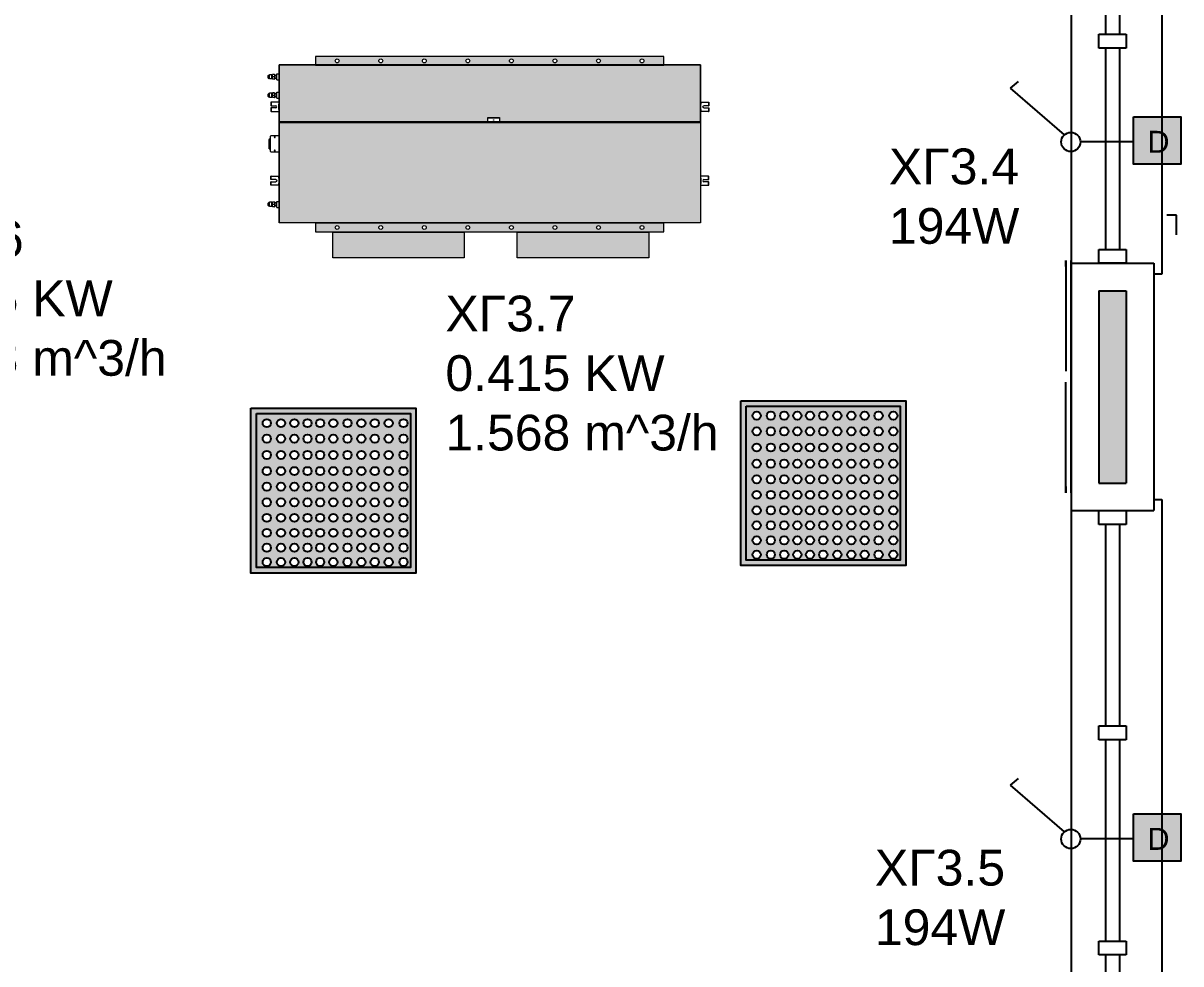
# Model space of a CAD drawing. Header units: metres. Extents: x -11 to 85, y -301 to 135.
# Drawn here: x 43.662 to 47.872, y 16.798 to 20.221 of the extents above; entities that cross this region are included whole.
import ezdxf

# ---------------------------------------------------------------- set-up
doc = ezdxf.new("R2010")
doc.units = ezdxf.units.M
doc.header["$LTSCALE"] = 0.036
for name, color, linetype in [('arxitek corofos', 252, 'Continuous'), ('HLEK_FL001_SYMBOLS', 230, 'Continuous'), ('Parathira', 252, 'Continuous')]:
    doc.layers.add(name, color=color, linetype=linetype)
doc.layers.add('axel', color=170, linetype='Continuous', lineweight=0)
doc.layers.add('fan klima vrv kanalati', color=170, linetype='Continuous', lineweight=0)
doc.styles.add('COMU-N', font='arial.ttf')
doc.styles.get("Standard").update_dxf_attribs({"font": 'arial.ttf'})

# ---------------------------------------------------------------- blocks, each defined once
blk = doc.blocks.new('A$C52D13D70')
at = {"layer": 'Parathira'}
for p, q in [((-0.33, 0.04), (-0.33, -2.44)), ((-0.3, 0.04), (-0.33, 0.04)), ((-0.1, 0), (-0.2, 0)), ((-0.2, 0), (-0.2, -0.05)), ((-0.1, -0.05), (-0.1, 0)), ((0, 0), (0, -2.4)), ((-0.2, -0.05), (-0.1, -0.05)), ((-0.175, -0.05), (-0.175, -0.7833)), ((-0.125, -0.05), (-0.125, -0.7833)), ((-0.1, -0.7833), (-0.2, -0.7833)), ((-0.2, -0.7833), (-0.2, -0.8333)), ((-0.1, -0.8333), (-0.1, -0.7833)), ((-0.2, -0.8333), (-0.1, -0.8333)), ((-0.175, -0.8333), (-0.175, -1.5667)), ((-0.125, -0.8333), (-0.125, -1.5667)), ((-0.1, -1.5667), (-0.2, -1.5667)), ((-0.2, -1.5667), (-0.2, -1.6167)), ((-0.1, -1.6167), (-0.1, -1.5667)), ((-0.2, -1.6167), (-0.1, -1.6167)), ((-0.175, -1.6167), (-0.175, -2.35)), ((-0.125, -1.6167), (-0.125, -2.35)), ((-0.1, -2.35), (-0.2, -2.35)), ((-0.2, -2.35), (-0.2, -2.4)), ((-0.1, -2.4), (-0.1, -2.35)), ((-0.2, -2.4), (-0.1, -2.4)), ((-0.33, -2.44), (-0.3, -2.44))]:
    blk.add_line(p, q, dxfattribs=at)
blk = doc.blocks.new('led 46W tetragono')
at = {"layer": 'HLEK_FL001_SYMBOLS'}
h = blk.add_hatch(color=256, dxfattribs=at)
h.dxf.hatch_style = 1
h.paths.add_polyline_path([(104.7283, -8.1225), (104.7283, -8.7225), (105.3283, -8.7225), (105.3283, -8.1225)])
h.paths.add_polyline_path([(105.3083, -8.1425), (105.3083, -8.7025), (104.7483, -8.7025), (104.7483, -8.1425)], flags=16)
h.paths.add_polyline_path([(104.9493, -8.1771, -1), (104.9193, -8.1771, -1)], flags=0)
h.paths.add_polyline_path([(104.9954, -8.1771, -1), (104.9654, -8.1771, -1)], flags=0)
h.paths.add_polyline_path([(104.9014, -8.1771, -1), (104.8714, -8.1771, -1)], flags=0)
h.paths.add_polyline_path([(105.0432, -8.1771, -1), (105.0133, -8.1771, -1)], flags=0)
h.paths.add_polyline_path([(104.9493, -8.2338, -1), (104.9193, -8.2338, -1)], flags=0)
h.paths.add_polyline_path([(104.9954, -8.2338, -1), (104.9654, -8.2338, -1)], flags=0)
h.paths.add_polyline_path([(104.9014, -8.2338, -1), (104.8714, -8.2338, -1)], flags=0)
h.paths.add_polyline_path([(104.8526, -8.1771, -1), (104.8227, -8.1771, -1)], flags=0)
h.paths.add_polyline_path([(105.0432, -8.2338, -1), (105.0133, -8.2338, -1)], flags=0)
h.paths.add_polyline_path([(105.0946, -8.1771, -1), (105.0647, -8.1771, -1)], flags=0)
h.paths.add_polyline_path([(104.8526, -8.2338, -1), (104.8227, -8.2338, -1)], flags=0)
h.paths.add_polyline_path([(105.0946, -8.2338, -1), (105.0647, -8.2338, -1)], flags=0)
h.paths.add_polyline_path([(104.9493, -8.2927, -1), (104.9193, -8.2927, -1)], flags=0)
h.paths.add_polyline_path([(104.9954, -8.2927, -1), (104.9654, -8.2927, -1)], flags=0)
h.paths.add_polyline_path([(104.8012, -8.1771, -1), (104.7713, -8.1771, -1)], flags=0)
h.paths.add_polyline_path([(104.9014, -8.2927, -1), (104.8714, -8.2927, -1)], flags=0)
h.paths.add_polyline_path([(105.0432, -8.2927, -1), (105.0133, -8.2927, -1)], flags=0)
h.paths.add_polyline_path([(105.1452, -8.1771, -1), (105.1152, -8.1771, -1)], flags=0)
h.paths.add_polyline_path([(104.8012, -8.2338, -1), (104.7713, -8.2338, -1)], flags=0)
h.paths.add_polyline_path([(104.8526, -8.2927, -1), (104.8227, -8.2927, -1)], flags=0)
h.paths.add_polyline_path([(105.1452, -8.2338, -1), (105.1152, -8.2338, -1)], flags=0)
h.paths.add_polyline_path([(105.0946, -8.2927, -1), (105.0647, -8.2927, -1)], flags=0)
h.paths.add_polyline_path([(104.9493, -8.3517, -1), (104.9193, -8.3517, -1)], flags=0)
h.paths.add_polyline_path([(104.9954, -8.3517, -1), (104.9654, -8.3517, -1)], flags=0)
h.paths.add_polyline_path([(105.1939, -8.1771, -1), (105.164, -8.1771, -1)], flags=0)
h.paths.add_polyline_path([(104.9014, -8.3517, -1), (104.8714, -8.3517, -1)], flags=0)
h.paths.add_polyline_path([(105.0432, -8.3517, -1), (105.0133, -8.3517, -1)], flags=0)
h.paths.add_polyline_path([(104.8012, -8.2927, -1), (104.7713, -8.2927, -1)], flags=0)
h.paths.add_polyline_path([(105.1452, -8.2927, -1), (105.1152, -8.2927, -1)], flags=0)
h.paths.add_polyline_path([(105.1939, -8.2338, -1), (105.164, -8.2338, -1)], flags=0)
h.paths.add_polyline_path([(104.8526, -8.3517, -1), (104.8227, -8.3517, -1)], flags=0)
h.paths.add_polyline_path([(105.0946, -8.3517, -1), (105.0647, -8.3517, -1)], flags=0)
h.paths.add_polyline_path([(105.1939, -8.2927, -1), (105.164, -8.2927, -1)], flags=0)
h.paths.add_polyline_path([(105.2445, -8.1771, -1), (105.2145, -8.1771, -1)], flags=0)
h.paths.add_polyline_path([(104.8012, -8.3517, -1), (104.7713, -8.3517, -1)], flags=0)
h.paths.add_polyline_path([(104.9493, -8.4083, -1), (104.9193, -8.4083, -1)], flags=0)
h.paths.add_polyline_path([(104.9954, -8.4083, -1), (104.9654, -8.4083, -1)], flags=0)
h.paths.add_polyline_path([(105.1452, -8.3517, -1), (105.1152, -8.3517, -1)], flags=0)
h.paths.add_polyline_path([(104.9014, -8.4083, -1), (104.8714, -8.4083, -1)], flags=0)
h.paths.add_polyline_path([(105.0432, -8.4083, -1), (105.0133, -8.4083, -1)], flags=0)
h.paths.add_polyline_path([(105.2445, -8.2338, -1), (105.2145, -8.2338, -1)], flags=0)
h.paths.add_polyline_path([(104.8526, -8.4083, -1), (104.8227, -8.4083, -1)], flags=0)
h.paths.add_polyline_path([(105.0946, -8.4083, -1), (105.0647, -8.4083, -1)], flags=0)
h.paths.add_polyline_path([(105.1939, -8.3517, -1), (105.164, -8.3517, -1)], flags=0)
h.paths.add_polyline_path([(105.2445, -8.2927, -1), (105.2145, -8.2927, -1)], flags=0)
h.paths.add_polyline_path([(104.8012, -8.4083, -1), (104.7713, -8.4083, -1)], flags=0)
h.paths.add_polyline_path([(105.1452, -8.4083, -1), (105.1152, -8.4083, -1)], flags=0)
h.paths.add_polyline_path([(105.2985, -8.1771, -1), (105.2686, -8.1771, -1)], flags=0)
h.paths.add_polyline_path([(104.9493, -8.465, -1), (104.9193, -8.465, -1)], flags=0)
h.paths.add_polyline_path([(104.9954, -8.465, -1), (104.9654, -8.465, -1)], flags=0)
h.paths.add_polyline_path([(104.9014, -8.465, -1), (104.8714, -8.465, -1)], flags=0)
h.paths.add_polyline_path([(105.0432, -8.465, -1), (105.0133, -8.465, -1)], flags=0)
h.paths.add_polyline_path([(105.2985, -8.2338, -1), (105.2686, -8.2338, -1)], flags=0)
h.paths.add_polyline_path([(105.2445, -8.3517, -1), (105.2145, -8.3517, -1)], flags=0)
h.paths.add_polyline_path([(104.8526, -8.465, -1), (104.8227, -8.465, -1)], flags=0)
h.paths.add_polyline_path([(105.1939, -8.4083, -1), (105.164, -8.4083, -1)], flags=0)
h.paths.add_polyline_path([(105.0946, -8.465, -1), (105.0647, -8.465, -1)], flags=0)
h.paths.add_polyline_path([(105.2985, -8.2927, -1), (105.2686, -8.2927, -1)], flags=0)
h.paths.add_polyline_path([(104.8012, -8.465, -1), (104.7713, -8.465, -1)], flags=0)
h.paths.add_polyline_path([(105.1452, -8.465, -1), (105.1152, -8.465, -1)], flags=0)
h.paths.add_polyline_path([(105.2445, -8.4083, -1), (105.2145, -8.4083, -1)], flags=0)
h.paths.add_polyline_path([(104.9493, -8.5217, -1), (104.9193, -8.5217, -1)], flags=0)
h.paths.add_polyline_path([(104.9954, -8.5217, -1), (104.9654, -8.5217, -1)], flags=0)
h.paths.add_polyline_path([(105.2985, -8.3517, -1), (105.2686, -8.3517, -1)], flags=0)
h.paths.add_polyline_path([(104.9014, -8.5217, -1), (104.8714, -8.5217, -1)], flags=0)
h.paths.add_polyline_path([(105.0432, -8.5217, -1), (105.0133, -8.5217, -1)], flags=0)
h.paths.add_polyline_path([(105.1939, -8.465, -1), (105.164, -8.465, -1)], flags=0)
h.paths.add_polyline_path([(104.8526, -8.5217, -1), (104.8227, -8.5217, -1)], flags=0)
h.paths.add_polyline_path([(105.0946, -8.5217, -1), (105.0647, -8.5217, -1)], flags=0)
h.paths.add_polyline_path([(104.8012, -8.5217, -1), (104.7713, -8.5217, -1)], flags=0)
h.paths.add_polyline_path([(105.1452, -8.5217, -1), (105.1152, -8.5217, -1)], flags=0)
h.paths.add_polyline_path([(105.2985, -8.4083, -1), (105.2686, -8.4083, -1)], flags=0)
h.paths.add_polyline_path([(105.2445, -8.465, -1), (105.2145, -8.465, -1)], flags=0)
h.paths.add_polyline_path([(104.9493, -8.5761, -1), (104.9193, -8.5761, -1)], flags=0)
h.paths.add_polyline_path([(104.9954, -8.5761, -1), (104.9654, -8.5761, -1)], flags=0)
h.paths.add_polyline_path([(105.1939, -8.5217, -1), (105.164, -8.5217, -1)], flags=0)
h.paths.add_polyline_path([(104.9014, -8.5761, -1), (104.8714, -8.5761, -1)], flags=0)
h.paths.add_polyline_path([(105.0432, -8.5761, -1), (105.0133, -8.5761, -1)], flags=0)
h.paths.add_polyline_path([(104.8526, -8.5761, -1), (104.8227, -8.5761, -1)], flags=0)
h.paths.add_polyline_path([(105.0946, -8.5761, -1), (105.0647, -8.5761, -1)], flags=0)
h.paths.add_polyline_path([(105.2985, -8.465, -1), (105.2686, -8.465, -1)], flags=0)
h.paths.add_polyline_path([(104.8012, -8.5761, -1), (104.7713, -8.5761, -1)], flags=0)
h.paths.add_polyline_path([(105.2445, -8.5217, -1), (105.2145, -8.5217, -1)], flags=0)
h.paths.add_polyline_path([(105.1452, -8.5761, -1), (105.1152, -8.5761, -1)], flags=0)
h.paths.add_polyline_path([(105.1939, -8.5761, -1), (105.164, -8.5761, -1)], flags=0)
h.paths.add_polyline_path([(104.9493, -8.6305, -1), (104.9193, -8.6305, -1)], flags=0)
h.paths.add_polyline_path([(104.9954, -8.6305, -1), (104.9654, -8.6305, -1)], flags=0)
h.paths.add_polyline_path([(104.9014, -8.6305, -1), (104.8714, -8.6305, -1)], flags=0)
h.paths.add_polyline_path([(105.0432, -8.6305, -1), (105.0133, -8.6305, -1)], flags=0)
h.paths.add_polyline_path([(105.2985, -8.5217, -1), (105.2686, -8.5217, -1)], flags=0)
h.paths.add_polyline_path([(104.8526, -8.6305, -1), (104.8227, -8.6305, -1)], flags=0)
h.paths.add_polyline_path([(105.0946, -8.6305, -1), (105.0647, -8.6305, -1)], flags=0)
h.paths.add_polyline_path([(105.2445, -8.5761, -1), (105.2145, -8.5761, -1)], flags=0)
h.paths.add_polyline_path([(104.8012, -8.6305, -1), (104.7713, -8.6305, -1)], flags=0)
h.paths.add_polyline_path([(105.1452, -8.6305, -1), (105.1152, -8.6305, -1)], flags=0)
h.paths.add_polyline_path([(105.1939, -8.6305, -1), (105.164, -8.6305, -1)], flags=0)
h.paths.add_polyline_path([(104.9493, -8.6826, -1), (104.9193, -8.6826, -1)], flags=0)
h.paths.add_polyline_path([(104.9954, -8.6826, -1), (104.9654, -8.6826, -1)], flags=0)
h.paths.add_polyline_path([(105.2985, -8.5761, -1), (105.2686, -8.5761, -1)], flags=0)
h.paths.add_polyline_path([(104.9014, -8.6826, -1), (104.8714, -8.6826, -1)], flags=0)
h.paths.add_polyline_path([(105.0432, -8.6826, -1), (105.0133, -8.6826, -1)], flags=0)
h.paths.add_polyline_path([(104.8526, -8.6826, -1), (104.8227, -8.6826, -1)], flags=0)
h.paths.add_polyline_path([(105.0946, -8.6826, -1), (105.0647, -8.6826, -1)], flags=0)
h.paths.add_polyline_path([(105.2445, -8.6305, -1), (105.2145, -8.6305, -1)], flags=0)
h.paths.add_polyline_path([(104.8012, -8.6826, -1), (104.7713, -8.6826, -1)], flags=0)
h.paths.add_polyline_path([(105.1452, -8.6826, -1), (105.1152, -8.6826, -1)], flags=0)
h.paths.add_polyline_path([(105.1939, -8.6826, -1), (105.164, -8.6826, -1)], flags=0)
h.paths.add_polyline_path([(105.2985, -8.6305, -1), (105.2686, -8.6305, -1)], flags=0)
h.paths.add_polyline_path([(105.2445, -8.6826, -1), (105.2145, -8.6826, -1)], flags=0)
h.paths.add_polyline_path([(105.2985, -8.6826, -1), (105.2686, -8.6826, -1)], flags=0)
h = blk.add_hatch(color=181, dxfattribs=at)
h.dxf.hatch_style = 1
h.paths.add_polyline_path([(104.7483, -8.1425), (104.7483, -8.7025), (105.3083, -8.7025), (105.3083, -8.1425)])
h.paths.add_polyline_path([(104.9954, -8.3517, -1), (104.9654, -8.3517, -1)], flags=16)
h.paths.add_polyline_path([(105.0432, -8.3517, -1), (105.0133, -8.3517, -1)], flags=16)
h.paths.add_polyline_path([(104.9654, -8.2927, -1), (104.9954, -8.2927, -1)], flags=16)
h.paths.add_polyline_path([(105.0133, -8.2927, -1), (105.0432, -8.2927, -1)], flags=16)
h.paths.add_polyline_path([(104.9493, -8.3517, -1), (104.9193, -8.3517, -1)], flags=16)
h.paths.add_polyline_path([(104.9193, -8.2927, -1), (104.9493, -8.2927, -1)], flags=16)
h.paths.add_polyline_path([(105.0946, -8.3517, -1), (105.0647, -8.3517, -1)], flags=16)
h.paths.add_polyline_path([(105.0647, -8.2927, -1), (105.0946, -8.2927, -1)], flags=16)
h.paths.add_polyline_path([(104.9954, -8.4083, -1), (104.9654, -8.4083, -1)], flags=16)
h.paths.add_polyline_path([(105.0432, -8.4083, -1), (105.0133, -8.4083, -1)], flags=16)
h.paths.add_polyline_path([(104.9654, -8.2338, -1), (104.9954, -8.2338, -1)], flags=16)
h.paths.add_polyline_path([(105.0133, -8.2338, -1), (105.0432, -8.2338, -1)], flags=16)
h.paths.add_polyline_path([(104.9493, -8.4083, -1), (104.9193, -8.4083, -1)], flags=16)
h.paths.add_polyline_path([(105.0946, -8.4083, -1), (105.0647, -8.4083, -1)], flags=16)
h.paths.add_polyline_path([(104.9193, -8.2338, -1), (104.9493, -8.2338, -1)], flags=16)
h.paths.add_polyline_path([(105.0647, -8.2338, -1), (105.0946, -8.2338, -1)], flags=16)
h.paths.add_polyline_path([(104.9014, -8.3517, -1), (104.8714, -8.3517, -1)], flags=16)
h.paths.add_polyline_path([(104.8714, -8.2927, -1), (104.9014, -8.2927, -1)], flags=16)
h.paths.add_polyline_path([(105.1452, -8.3517, -1), (105.1152, -8.3517, -1)], flags=16)
h.paths.add_polyline_path([(105.1152, -8.2927, -1), (105.1452, -8.2927, -1)], flags=16)
h.paths.add_polyline_path([(104.9954, -8.465, -1), (104.9654, -8.465, -1)], flags=16)
h.paths.add_polyline_path([(105.0432, -8.465, -1), (105.0133, -8.465, -1)], flags=16)
h.paths.add_polyline_path([(104.9014, -8.4083, -1), (104.8714, -8.4083, -1)], flags=16)
h.paths.add_polyline_path([(104.8714, -8.2338, -1), (104.9014, -8.2338, -1)], flags=16)
h.paths.add_polyline_path([(104.9654, -8.1771, -1), (104.9954, -8.1771, -1)], flags=16)
h.paths.add_polyline_path([(105.0133, -8.1771, -1), (105.0432, -8.1771, -1)], flags=16)
h.paths.add_polyline_path([(105.1452, -8.4083, -1), (105.1152, -8.4083, -1)], flags=16)
h.paths.add_polyline_path([(104.9493, -8.465, -1), (104.9193, -8.465, -1)], flags=16)
h.paths.add_polyline_path([(105.1152, -8.2338, -1), (105.1452, -8.2338, -1)], flags=16)
h.paths.add_polyline_path([(105.0946, -8.465, -1), (105.0647, -8.465, -1)], flags=16)
h.paths.add_polyline_path([(104.9193, -8.1771, -1), (104.9493, -8.1771, -1)], flags=16)
h.paths.add_polyline_path([(105.0647, -8.1771, -1), (105.0946, -8.1771, -1)], flags=16)
h.paths.add_polyline_path([(104.8526, -8.3517, -1), (104.8227, -8.3517, -1)], flags=16)
h.paths.add_polyline_path([(104.8227, -8.2927, -1), (104.8526, -8.2927, -1)], flags=16)
h.paths.add_polyline_path([(105.1939, -8.3517, -1), (105.164, -8.3517, -1)], flags=16)
h.paths.add_polyline_path([(105.164, -8.2927, -1), (105.1939, -8.2927, -1)], flags=16)
h.paths.add_polyline_path([(104.9014, -8.465, -1), (104.8714, -8.465, -1)], flags=16)
h.paths.add_polyline_path([(104.8526, -8.4083, -1), (104.8227, -8.4083, -1)], flags=16)
h.paths.add_polyline_path([(105.1452, -8.465, -1), (105.1152, -8.465, -1)], flags=16)
h.paths.add_polyline_path([(104.8714, -8.1771, -1), (104.9014, -8.1771, -1)], flags=16)
h.paths.add_polyline_path([(104.8227, -8.2338, -1), (104.8526, -8.2338, -1)], flags=16)
h.paths.add_polyline_path([(105.1939, -8.4083, -1), (105.164, -8.4083, -1)], flags=16)
h.paths.add_polyline_path([(105.1152, -8.1771, -1), (105.1452, -8.1771, -1)], flags=16)
h.paths.add_polyline_path([(104.9954, -8.5217, -1), (104.9654, -8.5217, -1)], flags=16)
h.paths.add_polyline_path([(105.0432, -8.5217, -1), (105.0133, -8.5217, -1)], flags=16)
h.paths.add_polyline_path([(105.164, -8.2338, -1), (105.1939, -8.2338, -1)], flags=16)
h.paths.add_polyline_path([(104.9493, -8.5217, -1), (104.9193, -8.5217, -1)], flags=16)
h.paths.add_polyline_path([(105.0946, -8.5217, -1), (105.0647, -8.5217, -1)], flags=16)
h.paths.add_polyline_path([(104.8526, -8.465, -1), (104.8227, -8.465, -1)], flags=16)
h.paths.add_polyline_path([(104.8012, -8.3517, -1), (104.7713, -8.3517, -1)], flags=16)
h.paths.add_polyline_path([(104.7713, -8.2927, -1), (104.8012, -8.2927, -1)], flags=16)
h.paths.add_polyline_path([(104.8227, -8.1771, -1), (104.8526, -8.1771, -1)], flags=16)
h.paths.add_polyline_path([(105.1939, -8.465, -1), (105.164, -8.465, -1)], flags=16)
h.paths.add_polyline_path([(105.2445, -8.3517, -1), (105.2145, -8.3517, -1)], flags=16)
h.paths.add_polyline_path([(104.9014, -8.5217, -1), (104.8714, -8.5217, -1)], flags=16)
h.paths.add_polyline_path([(105.2145, -8.2927, -1), (105.2445, -8.2927, -1)], flags=16)
h.paths.add_polyline_path([(105.164, -8.1771, -1), (105.1939, -8.1771, -1)], flags=16)
h.paths.add_polyline_path([(104.8012, -8.4083, -1), (104.7713, -8.4083, -1)], flags=16)
h.paths.add_polyline_path([(105.1452, -8.5217, -1), (105.1152, -8.5217, -1)], flags=16)
h.paths.add_polyline_path([(104.7713, -8.2338, -1), (104.8012, -8.2338, -1)], flags=16)
h.paths.add_polyline_path([(105.2445, -8.4083, -1), (105.2145, -8.4083, -1)], flags=16)
h.paths.add_polyline_path([(105.2145, -8.2338, -1), (105.2445, -8.2338, -1)], flags=16)
h.paths.add_polyline_path([(104.9954, -8.5761, -1), (104.9654, -8.5761, -1)], flags=16)
h.paths.add_polyline_path([(105.0432, -8.5761, -1), (105.0133, -8.5761, -1)], flags=16)
h.paths.add_polyline_path([(104.8526, -8.5217, -1), (104.8227, -8.5217, -1)], flags=16)
h.paths.add_polyline_path([(104.8012, -8.465, -1), (104.7713, -8.465, -1)], flags=16)
h.paths.add_polyline_path([(104.9493, -8.5761, -1), (104.9193, -8.5761, -1)], flags=16)
h.paths.add_polyline_path([(105.0946, -8.5761, -1), (105.0647, -8.5761, -1)], flags=16)
h.paths.add_polyline_path([(105.1939, -8.5217, -1), (105.164, -8.5217, -1)], flags=16)
h.paths.add_polyline_path([(104.7713, -8.1771, -1), (104.8012, -8.1771, -1)], flags=16)
h.paths.add_polyline_path([(105.2445, -8.465, -1), (105.2145, -8.465, -1)], flags=16)
h.paths.add_polyline_path([(105.2145, -8.1771, -1), (105.2445, -8.1771, -1)], flags=16)
h.paths.add_polyline_path([(104.9014, -8.5761, -1), (104.8714, -8.5761, -1)], flags=16)
h.paths.add_polyline_path([(105.1452, -8.5761, -1), (105.1152, -8.5761, -1)], flags=16)
h.paths.add_polyline_path([(105.2985, -8.3517, -1), (105.2686, -8.3517, -1)], flags=16)
h.paths.add_polyline_path([(105.2686, -8.2927, -1), (105.2985, -8.2927, -1)], flags=16)
h.paths.add_polyline_path([(105.2985, -8.4083, -1), (105.2686, -8.4083, -1)], flags=16)
h.paths.add_polyline_path([(104.8012, -8.5217, -1), (104.7713, -8.5217, -1)], flags=16)
h.paths.add_polyline_path([(105.2686, -8.2338, -1), (105.2985, -8.2338, -1)], flags=16)
h.paths.add_polyline_path([(105.2445, -8.5217, -1), (105.2145, -8.5217, -1)], flags=16)
h.paths.add_polyline_path([(104.8526, -8.5761, -1), (104.8227, -8.5761, -1)], flags=16)
h.paths.add_polyline_path([(104.9954, -8.6305, -1), (104.9654, -8.6305, -1)], flags=16)
h.paths.add_polyline_path([(105.1939, -8.5761, -1), (105.164, -8.5761, -1)], flags=16)
h.paths.add_polyline_path([(105.0432, -8.6305, -1), (105.0133, -8.6305, -1)], flags=16)
h.paths.add_polyline_path([(104.9493, -8.6305, -1), (104.9193, -8.6305, -1)], flags=16)
h.paths.add_polyline_path([(105.2985, -8.465, -1), (105.2686, -8.465, -1)], flags=16)
h.paths.add_polyline_path([(105.0946, -8.6305, -1), (105.0647, -8.6305, -1)], flags=16)
h.paths.add_polyline_path([(105.2686, -8.1771, -1), (105.2985, -8.1771, -1)], flags=16)
h.paths.add_polyline_path([(104.9014, -8.6305, -1), (104.8714, -8.6305, -1)], flags=16)
h.paths.add_polyline_path([(105.1452, -8.6305, -1), (105.1152, -8.6305, -1)], flags=16)
h.paths.add_polyline_path([(104.8012, -8.5761, -1), (104.7713, -8.5761, -1)], flags=16)
h.paths.add_polyline_path([(105.2445, -8.5761, -1), (105.2145, -8.5761, -1)], flags=16)
h.paths.add_polyline_path([(105.2985, -8.5217, -1), (105.2686, -8.5217, -1)], flags=16)
h.paths.add_polyline_path([(104.8526, -8.6305, -1), (104.8227, -8.6305, -1)], flags=16)
h.paths.add_polyline_path([(105.1939, -8.6305, -1), (105.164, -8.6305, -1)], flags=16)
h.paths.add_polyline_path([(104.9954, -8.6826, -1), (104.9654, -8.6826, -1)], flags=16)
h.paths.add_polyline_path([(105.0432, -8.6826, -1), (105.0133, -8.6826, -1)], flags=16)
h.paths.add_polyline_path([(104.9493, -8.6826, -1), (104.9193, -8.6826, -1)], flags=16)
h.paths.add_polyline_path([(105.0946, -8.6826, -1), (105.0647, -8.6826, -1)], flags=16)
h.paths.add_polyline_path([(104.8012, -8.6305, -1), (104.7713, -8.6305, -1)], flags=16)
h.paths.add_polyline_path([(104.9014, -8.6826, -1), (104.8714, -8.6826, -1)], flags=16)
h.paths.add_polyline_path([(105.2985, -8.5761, -1), (105.2686, -8.5761, -1)], flags=16)
h.paths.add_polyline_path([(105.1452, -8.6826, -1), (105.1152, -8.6826, -1)], flags=16)
h.paths.add_polyline_path([(105.2445, -8.6305, -1), (105.2145, -8.6305, -1)], flags=16)
h.paths.add_polyline_path([(104.8526, -8.6826, -1), (104.8227, -8.6826, -1)], flags=16)
h.paths.add_polyline_path([(105.1939, -8.6826, -1), (105.164, -8.6826, -1)], flags=16)
h.paths.add_polyline_path([(105.2985, -8.6305, -1), (105.2686, -8.6305, -1)], flags=16)
h.paths.add_polyline_path([(104.8012, -8.6826, -1), (104.7713, -8.6826, -1)], flags=16)
h.paths.add_polyline_path([(105.2445, -8.6826, -1), (105.2145, -8.6826, -1)], flags=16)
h.paths.add_polyline_path([(105.2985, -8.6826, -1), (105.2686, -8.6826, -1)], flags=16)
for points in [[(104.7283, -8.1225), (105.3283, -8.1225), (105.3283, -8.7225), (104.7283, -8.7225)], [(104.7483, -8.1425), (105.3083, -8.1425), (105.3083, -8.7025), (104.7483, -8.7025)]]:
    blk.add_lwpolyline(points, close=True, dxfattribs=at)
for centre in [(104.7862, -8.1771), (104.8377, -8.1771), (104.8864, -8.1771), (104.9343, -8.1771), (104.9804, -8.1771), (105.0282, -8.1771), (105.0797, -8.1771), (105.1302, -8.1771), (105.1789, -8.1771), (105.2295, -8.1771), (105.2835, -8.1771), (104.7862, -8.2338), (104.8377, -8.2338), (104.8864, -8.2338), (104.9343, -8.2338), (104.9804, -8.2338), (105.0282, -8.2338), (105.0797, -8.2338), (105.1302, -8.2338), (105.1789, -8.2338), (105.2295, -8.2338), (105.2835, -8.2338), (104.7862, -8.2927), (104.8377, -8.2927), (104.8864, -8.2927), (104.9343, -8.2927), (104.9804, -8.2927), (105.0282, -8.2927), (105.0797, -8.2927), (105.1302, -8.2927), (105.1789, -8.2927), (105.2295, -8.2927), (105.2835, -8.2927), (104.7862, -8.3517), (104.8377, -8.3517), (104.8864, -8.3517), (104.9343, -8.3517), (104.9804, -8.3517), (105.0282, -8.3517), (105.0797, -8.3517), (105.1302, -8.3517), (105.1789, -8.3517), (105.2295, -8.3517), (105.2835, -8.3517), (104.7862, -8.4083), (104.8377, -8.4083), (104.8864, -8.4083), (104.9343, -8.4083), (104.9804, -8.4083), (105.0282, -8.4083), (105.0797, -8.4083), (105.1302, -8.4083), (105.1789, -8.4083), (105.2295, -8.4083), (105.2835, -8.4083), (104.7862, -8.465), (104.8377, -8.465), (104.8864, -8.465), (104.9343, -8.465), (104.9804, -8.465), (105.0282, -8.465), (105.0797, -8.465), (105.1302, -8.465), (105.1789, -8.465), (105.2295, -8.465), (105.2835, -8.465), (104.7862, -8.5217), (104.8377, -8.5217), (104.8864, -8.5217), (104.9343, -8.5217), (104.9804, -8.5217), (105.0282, -8.5217), (105.0797, -8.5217), (105.1302, -8.5217), (105.1789, -8.5217), (105.2295, -8.5217), (105.2835, -8.5217), (104.7862, -8.5761), (104.8377, -8.5761), (104.8864, -8.5761), (104.9343, -8.5761), (104.9804, -8.5761), (105.0282, -8.5761), (105.0797, -8.5761), (105.1302, -8.5761), (105.1789, -8.5761), (105.2295, -8.5761), (105.2835, -8.5761), (104.7862, -8.6305), (104.8377, -8.6305), (104.8864, -8.6305), (104.9343, -8.6305), (104.9804, -8.6305), (105.0282, -8.6305), (105.0797, -8.6305), (105.1302, -8.6305), (105.1789, -8.6305), (105.2295, -8.6305), (105.2835, -8.6305), (104.7862, -8.6826), (104.8377, -8.6826), (104.8864, -8.6826), (104.9343, -8.6826), (104.9804, -8.6826), (105.0282, -8.6826), (105.0797, -8.6826), (105.1302, -8.6826), (105.1789, -8.6826), (105.2295, -8.6826), (105.2835, -8.6826)]:
    blk.add_circle(centre, 0.015, dxfattribs=at)
blk = doc.blocks.new('gJ6_a1')
at = {"linetype": 'Continuous'}
for p, q in [((-0.2193, 0.2297), (-0.191, 0.2541)), ((-0.024, 0.0608), (-0.2193, 0.2297))]:
    blk.add_line(p, q, dxfattribs=at)
blk.add_circle((-0.0005, 0.0343), 0.0349, dxfattribs=at)
blk = doc.blocks.new('dimmer')
at = {"layer": 'HLEK_FL001_SYMBOLS'}
blk.add_hatch(color=11, dxfattribs=at).paths.add_polyline_path([(2263.7579, 1291.6993), (2263.5429, 1291.6993), (2263.5429, 1291.4844), (2263.7579, 1291.4844)])
blk.add_lwpolyline([(2263.5429, 1291.6993), (2263.7579, 1291.6993), (2263.7579, 1291.4844), (2263.5429, 1291.4844)], close=True, dxfattribs=at)
blk.add_text('D', height=0.1, dxfattribs=at).set_placement((2263.6057, 1291.5361))
blk = doc.blocks.new('dimmer1')
at = {"layer": 'HLEK_FL001_SYMBOLS'}
blk.add_line((2318.1609, 1255.9928), (2317.9681, 1255.9928), dxfattribs=at)
at = {"layer": 'HLEK_FL001_SYMBOLS', "xscale": 0.8000000000000114, "yscale": 0.8000000000000114, "zscale": 0.8000000000000114}
blk.add_blockref('dimmer', (507.3271, 222.7235), dxfattribs=at)
blk = doc.blocks.new('A$C5A126718')
at = {"layer": 'axel'}
for p, q in [((-0.0317, 0.0343), (-0.0317, 0.0321)), ((-0.0301, 0.0343), (-0.0317, 0.0343)), ((-0.0317, 0.0321), (-0.0317, 0.0236)), ((-0.0317, 0.0321), (-0.0301, 0.0321)), ((-0.0317, 0.0236), (-0.0301, 0.0236)), ((-0.0317, 0.0236), (-0.0317, 0.0214)), ((-0.0301, 0.0214), (-0.0317, 0.0214)), ((-0.0301, 0.0129), (-0.0317, 0.0129)), ((-0.0317, 0.0129), (-0.0317, 0.0107)), ((-0.0317, 0.0107), (-0.0301, 0.0107)), ((-0.0317, 0.0107), (-0.0317, 0.0021)), ((-0.0317, 0.0021), (-0.0301, 0.0021)), ((-0.0317, 0.0021), (-0.0317, 0)), ((-0.0301, 0), (-0.0317, 0)), ((-0.0012, 0.0343), (-0.0301, 0.0343)), ((-0.0301, 0.0343), (-0.0301, 0.0321)), ((-0.0301, 0.0321), (-0.0301, 0.0236)), ((-0.0301, 0.0236), (-0.0301, 0.0214)), ((-0.0301, 0.0214), (-0.0131, 0.0214)), ((-0.0301, 0.0129), (-0.0301, 0.0107)), ((-0.0131, 0.0129), (-0.0301, 0.0129)), ((-0.0301, 0.0107), (-0.0301, 0.0021)), ((-0.0301, 0.0021), (-0.0301, 0)), ((-0.0301, 0), (-0.0012, 0)), ((-0.0012, 0.0343), (0, 0.0343)), ((-0.0012, 0.0343), (-0.0012, 0.033)), ((-0.0012, 0.033), (-0.0012, 0.03)), ((-0.0012, 0.03), (-0.0012, 0.0271)), ((-0.0012, 0.0271), (0, 0.0271)), ((-0.0012, 0.027), (-0.0012, 0.0271)), ((-0.0012, 0.0073), (-0.0012, 0.027)), ((-0.0012, 0.0071), (-0.0012, 0.0073)), ((-0.0012, 0.0071), (0, 0.0071)), ((-0.0012, 0.0071), (-0.0012, 0.0043)), ((-0.0012, 0.0043), (-0.0012, 0.0013)), ((-0.0012, 0.0013), (-0.0012, 0)), ((-0.0012, 0), (0, 0)), ((0.0004, 0.0271), (0.0004, 0.0343)), ((0.0004, 0.0271), (0.0004, 0.0343)), ((0.0004, 0.0211), (0.0004, 0.0271)), ((0.0004, 0.0211), (0.0004, 0.0271)), ((0.0004, 0.0207), (0.0004, 0.0211)), ((0.0004, 0.0207), (0.0004, 0.0211)), ((0.0004, 0.0186), (0.0004, 0.0207)), ((0.0004, 0.0186), (0.0004, 0.0207)), ((0.0004, 0.0157), (0.0004, 0.0186)), ((0.0004, 0.0157), (0.0004, 0.0186)), ((0.0004, 0.0136), (0.0004, 0.0157)), ((0.0004, 0.0136), (0.0004, 0.0157)), ((0.0004, 0.0132), (0.0004, 0.0136)), ((0.0004, 0.0132), (0.0004, 0.0136)), ((0.0004, 0.0071), (0.0004, 0.0132)), ((0.0004, 0.0071), (0.0004, 0.0132)), ((0.0004, 0), (0.0004, 0.0071)), ((0.0004, 0), (0.0004, 0.0071))]:
    blk.add_line(p, q, dxfattribs=at)
blk.add_arc((-0.0131, 0.0171), 0.00429, 270, 90, dxfattribs=at)
blk = doc.blocks.new('A$C3A54651E')
at = {"layer": 'axel'}
for p, q in [((0.0091, 0.0228), (0, 0.0228)), ((0, 0.0228), (0, 0)), ((0.0091, 0), (0, 0)), ((0.0091, 0), (0.0091, 0.0228)), ((0.0091, 0.0171), (0.0162, 0.0171)), ((0.0091, 0.0057), (0.0162, 0.0057)), ((0.0162, 0.019), (0.0166, 0.0193)), ((0.0162, 0.0038), (0.0162, 0.019)), ((0.0162, 0.0038), (0.0166, 0.0035)), ((0.0166, 0.0035), (0.0166, 0.0193)), ((0.0166, 0.0193), (0.0184, 0.0193)), ((0.0166, 0.0035), (0.0184, 0.0035)), ((0.0184, 0.02), (0.0184, 0.0199)), ((0.0184, 0.02), (0.0184, 0.02)), ((0.0184, 0.0199), (0.0184, 0.0193)), ((0.0184, 0.0193), (0.0184, 0.0153)), ((0.0184, 0.0153), (0.0184, 0.0067)), ((0.0184, 0.0067), (0.0184, 0.0035)), ((0.0184, 0.0035), (0.0184, 0.0028)), ((0.0184, 0.0028), (0.0184, 0.0028)), ((0.0191, 0.0202), (0.0254, 0.0202)), ((0.0191, 0.0197), (0.0254, 0.0197)), ((0.0191, 0.0109), (0.0254, 0.0109)), ((0.0191, 0.0026), (0.0254, 0.0026)), ((0.0262, 0.0199), (0.0262, 0.02)), ((0.0262, 0.02), (0.0262, 0.02)), ((0.0262, 0.0182), (0.0262, 0.0199)), ((0.0262, 0.0153), (0.0262, 0.0182)), ((0.0262, 0.0182), (0.0284, 0.0182)), ((0.0262, 0.0067), (0.0262, 0.0153)), ((0.0262, 0.0046), (0.0262, 0.0067)), ((0.0262, 0.0028), (0.0262, 0.0046)), ((0.0262, 0.0046), (0.0284, 0.0046)), ((0.0262, 0.0028), (0.0262, 0.0028)), ((0.0284, 0.0193), (0.037, 0.0193)), ((0.0284, 0.0182), (0.0284, 0.0193)), ((0.0284, 0.0046), (0.0284, 0.0182)), ((0.0284, 0.0035), (0.0284, 0.0046)), ((0.0284, 0.0035), (0.037, 0.0035)), ((0.037, 0.0035), (0.037, 0.0193)), ((0.0373, 0.019), (0.037, 0.0193)), ((0.0373, 0.0037), (0.037, 0.0035)), ((0.0373, 0.0182), (0.0373, 0.019)), ((0.0373, 0.0046), (0.0373, 0.0182)), ((0.0373, 0.0182), (0.0403, 0.0182)), ((0.0373, 0.0037), (0.0373, 0.0046)), ((0.0373, 0.0046), (0.0403, 0.0046)), ((0.0403, 0.0046), (0.0403, 0.0182)), ((0.0423, 0.0162), (0.0403, 0.0182)), ((0.0423, 0.0066), (0.0403, 0.0046)), ((0.0423, 0.0066), (0.0423, 0.0162))]:
    blk.add_line(p, q, dxfattribs=at)
for points in [[(0.0191, 0.0202, 0.004311), (0.019, 0.0202, 0.005535), (0.0188, 0.0202, 0.007292), (0.0187, 0.0201, 0.009929), (0.0186, 0.0201), (0.0186, 0.0201, 0.019665), (0.0185, 0.02, 0.032685), (0.0184, 0.02, 0.060642), (0.0184, 0.02), (0.0184, 0.02)], [(0.0184, 0.0199, 0.159929), (0.0184, 0.0199, 0.090191), (0.0184, 0.0199, 0.0462), (0.0184, 0.0199, 0.02623), (0.0185, 0.0198), (0.0186, 0.0198, 0.013719), (0.0187, 0.0198, 0.009481), (0.0188, 0.0198, 0.006867), (0.0189, 0.0197, 0.005151), (0.0191, 0.0197)], [(0.0191, 0.0197, 0.015295), (0.0188, 0.0186, 0.017604), (0.0186, 0.0175), (0.0185, 0.0169, 0.02245), (0.0184, 0.0158), (0.0184, 0.0153)], [(0.0184, 0.0153, 0.023182), (0.0184, 0.0142, 0.022013), (0.0186, 0.0131), (0.0187, 0.0125, 0.017076), (0.0189, 0.0114), (0.0191, 0.0109)], [(0.0191, 0.0109, 0.016103), (0.0188, 0.0098, 0.018613), (0.0186, 0.0088), (0.0185, 0.0083, 0.023826), (0.0184, 0.0072), (0.0184, 0.0067)], [(0.0184, 0.0067, 0.024647), (0.0184, 0.0057, 0.023359), (0.0186, 0.0046), (0.0187, 0.0041, 0.018023), (0.0189, 0.0031), (0.0191, 0.0026)], [(0.0191, 0.0026, -0.004311), (0.019, 0.0026, -0.005535), (0.0188, 0.0026, -0.007292), (0.0187, 0.0027, -0.009929), (0.0186, 0.0027), (0.0186, 0.0027, -0.019665), (0.0185, 0.0027, -0.032685), (0.0184, 0.0028, -0.060642), (0.0184, 0.0028), (0.0184, 0.0028)], [(0.0262, 0.02, 0.102242), (0.0262, 0.02, 0.051435), (0.0261, 0.02, 0.028507), (0.0261, 0.0201, 0.01755), (0.026, 0.0201), (0.0259, 0.0201, 0.009159), (0.0258, 0.0201, 0.006785), (0.0257, 0.0202, 0.005184), (0.0255, 0.0202), (0.0254, 0.0202)], [(0.0254, 0.0197, 0.004812), (0.0256, 0.0197, 0.00636), (0.0258, 0.0198, 0.008685), (0.0259, 0.0198, 0.012384), (0.026, 0.0198), (0.0261, 0.0198, 0.023143), (0.0261, 0.0199, 0.039656), (0.0262, 0.0199, 0.07579), (0.0262, 0.0199, 0.144125), (0.0262, 0.0199)], [(0.0262, 0.0153, 0.023214), (0.0262, 0.0164, 0.02204), (0.026, 0.0175), (0.0259, 0.018, 0.017046), (0.0256, 0.0191), (0.0254, 0.0197)], [(0.0254, 0.0109, 0.01528), (0.0258, 0.012, 0.017585), (0.026, 0.013), (0.0261, 0.0136, 0.022468), (0.0262, 0.0147), (0.0262, 0.0153)], [(0.0262, 0.0067, 0.024685), (0.0262, 0.0078, 0.023392), (0.026, 0.0088), (0.0259, 0.0093, 0.017988), (0.0256, 0.0103), (0.0254, 0.0109)], [(0.0254, 0.0026, 0.016073), (0.0258, 0.0036, 0.018575), (0.026, 0.0046), (0.0261, 0.0052, 0.023861), (0.0262, 0.0062), (0.0262, 0.0067)], [(0.0262, 0.0028, -0.102242), (0.0262, 0.0028, -0.051435), (0.0261, 0.0028, -0.028507), (0.0261, 0.0027, -0.01755), (0.026, 0.0027), (0.0259, 0.0027, -0.009159), (0.0258, 0.0026, -0.006785), (0.0257, 0.0026, -0.005184), (0.0255, 0.0026), (0.0254, 0.0026)]]:
    blk.add_lwpolyline(points, format="xyb", dxfattribs=at)
blk = doc.blocks.new('A$C531E15D6')
at = {"layer": 'axel'}
for p, q in [((-0.0003, 0.0241), (-0.0003, -0.0359)), ((-0.0003, 0.0241), (0.0009, 0.0241)), ((-0.0003, 0.0134), (0, 0.0134)), ((-0.0003, 0.0113), (0, 0.0113)), ((-0.0003, 0.0066), (-0.0003, 0.0031)), ((-0.0003, 0.0066), (-0.0003, 0.0031)), ((0, 0.0059), (-0.0003, 0.0059)), ((-0.0003, 0.0031), (-0.0003, -0.0276)), ((0.0021, 0.0241), (0, 0.022)), ((0, 0.0059), (0, 0.022)), ((0, -0.0059), (0, 0.0059)), ((0, -0.0059), (0, 0.0059)), ((0.0012, 0.0241), (0.0009, 0.0241)), ((0.0012, 0.0241), (0.0009, 0.0241)), ((0.0012, 0.0241), (0.0021, 0.0241)), ((0.0021, 0.0241), (0.0321, 0.0241)), ((0.0021, 0.0241), (0.0321, 0.0241)), ((0.0321, 0.0241), (0.0343, 0.022)), ((0.0343, 0.022), (0.0343, 0.0134)), ((0.0343, 0.022), (0.0343, 0.0134)), ((0.0343, 0.0134), (0.0343, -0.0251)), ((0.0343, 0.0134), (0.0343, -0.0251)), ((0.038, 0.0127), (0.0343, 0.0128)), ((0.0347, 0.0056), (0.0343, 0.0056)), ((0.0347, 0.0056), (0.0347, -0.0059)), ((0.0357, 0.0099), (0.0357, 0.0045)), ((0.04, 0.0099), (0.0357, 0.0099)), ((0.0357, 0.0045), (0.0357, 0.0038)), ((0.0357, 0.0045), (0.0357, 0.0038)), ((0.0357, 0.0038), (0.0357, -0.0059)), ((0.0357, 0.0038), (0.0357, -0.0059)), ((0.038, 0.0127), (0.038, 0.0099)), ((0.04, 0.0099), (0.04, -0.0059)), ((0, -0.0176), (-0.0003, -0.0176)), ((-0.0003, -0.023), (0, -0.023)), ((-0.0003, -0.0251), (0, -0.0251)), ((-0.0003, -0.0276), (-0.0003, -0.0312)), ((-0.0003, -0.0276), (-0.0003, -0.0312)), ((-0.0003, -0.0359), (0.0021, -0.0359)), ((0, -0.0176), (0, -0.0059)), ((0, -0.0176), (0, -0.0059)), ((0, -0.0337), (0, -0.0176)), ((0.0021, -0.0359), (0, -0.0337)), ((0.0321, -0.0359), (0.0021, -0.0359)), ((0.0321, -0.0359), (0.0021, -0.0359)), ((0.0343, -0.0337), (0.0321, -0.0359)), ((0.0347, -0.0173), (0.0343, -0.0173)), ((0.038, -0.0244), (0.0343, -0.0245)), ((0.0343, -0.0251), (0.0343, -0.0337)), ((0.0343, -0.0251), (0.0343, -0.0337)), ((0.0347, -0.0059), (0.0347, -0.0173)), ((0.0357, -0.0059), (0.0357, -0.0155)), ((0.0357, -0.0059), (0.0357, -0.0155)), ((0.0357, -0.0155), (0.0357, -0.0162)), ((0.0357, -0.0155), (0.0357, -0.0162)), ((0.0357, -0.0162), (0.0357, -0.0216)), ((0.04, -0.0216), (0.0357, -0.0216)), ((0.038, -0.0244), (0.038, -0.0216)), ((0.04, -0.0059), (0.04, -0.0216))]:
    blk.add_line(p, q, dxfattribs=at)
for centre, radius in [((0.0171, 0.0199), 0.00214), ((0.0171, 0.0199), 0.00111), ((0.0171, -0.0316), 0.00214), ((0.0171, -0.0316), 0.00111)]:
    blk.add_circle(centre, radius, dxfattribs=at)
for centre, radius, start, end in [((0.0321, 0.022), 0.00214, 0, 90), ((0.0346, 0.0045), 0.00107, 0, 89.5416), ((0.0321, -0.0337), 0.00214, 270, 0), ((0.0346, -0.0162), 0.00107, 270.4584, 0)]:
    blk.add_arc(centre, radius, start, end, dxfattribs=at)
blk = doc.blocks.new('kanalati vrv')
at = {"layer": 'axel'}
h = blk.add_hatch(color=211, dxfattribs=at)
h.paths.add_polyline_path([(1068.2422, -83.982), (1068.2422, -84.0084), (1069.2982, -84.0084), (1069.2982, -83.982)])
h.paths.add_polyline_path([(1068.7042, -84.0011, -1), (1068.7042, -83.9893, -1)], flags=16)
h.paths.add_polyline_path([(1068.8362, -83.9893, -1), (1068.8362, -84.0011, -1)], flags=16)
h.paths.add_polyline_path([(1068.5722, -84.0011, -1), (1068.5722, -83.9893, -1)], flags=16)
h.paths.add_polyline_path([(1068.9682, -83.9893, -1), (1068.9682, -84.0011, -1)], flags=16)
h.paths.add_polyline_path([(1068.4402, -84.0011, -1), (1068.4402, -83.9893, -1)], flags=16)
h.paths.add_polyline_path([(1069.1002, -83.9893, -1), (1069.1002, -84.0011, -1)], flags=16)
h.paths.add_polyline_path([(1068.3082, -84.0011, -1), (1068.3082, -83.9893, -1)], flags=16)
h.paths.add_polyline_path([(1069.2322, -83.9893, -1), (1069.2322, -84.0011, -1)], flags=16)
for color, points in [(151, [(1068.1328, -84.0076), (1068.1328, -84.0345), (1068.1328, -84.0345), (1068.1328, -84.0527), (1068.1328, -84.0527), (1068.1328, -84.0905), (1068.1328, -84.0905), (1068.1328, -84.1087), (1068.1328, -84.1087), (1068.1328, -84.1208), (1068.1328, -84.1208), (1068.1328, -84.1265), (1068.1328, -84.1313), (1068.1328, -84.1316), (1068.1328, -84.1356), (1068.1328, -84.1425), (1068.1328, -84.1482), (1068.1328, -84.1482), (1068.1328, -84.1787), (1068.7649, -84.1787), (1068.7649, -84.167), (1068.8003, -84.167), (1068.8003, -84.1787), (1069.4098, -84.1787), (1069.4098, -84.1482), (1069.4092, -84.1482), (1069.4092, -84.1425), (1069.4092, -84.1376), (1069.4092, -84.1333), (1069.4092, -84.1313), (1069.4092, -84.1265), (1069.4092, -84.1208), (1069.4098, -84.1208), (1069.4098, -84.0076)]), (150, [(1069.4098, -84.4866), (1069.4098, -84.3724), (1069.4092, -84.3724), (1069.4092, -84.3667), (1069.4092, -84.3618), (1069.4092, -84.3615), (1069.4092, -84.3575), (1069.4092, -84.3507), (1069.4092, -84.345), (1069.4098, -84.345), (1069.4098, -84.1815), (1068.5259, -84.1815), (1068.1356, -84.1815), (1068.1356, -84.1815), (1068.1329, -84.1815), (1068.1329, -84.4866)]), (151, [(1068.6935, -84.5923), (1068.6935, -84.5146), (1068.2945, -84.5146), (1068.2945, -84.5923)]), (151, [(1068.854, -84.5146), (1068.854, -84.5923), (1069.2529, -84.5923), (1069.2529, -84.5146)])]:
    blk.add_hatch(color=color, dxfattribs=at).paths.add_polyline_path(points)
h = blk.add_hatch(color=211, dxfattribs=at)
h.paths.add_polyline_path([(1068.2422, -84.4871), (1068.2422, -84.5135), (1069.2982, -84.5135), (1069.2982, -84.4871)])
h.paths.add_polyline_path([(1068.7042, -84.5062, -1), (1068.7042, -84.4944, -1)], flags=16)
h.paths.add_polyline_path([(1068.8362, -84.4944, -1), (1068.8362, -84.5062, -1)], flags=16)
h.paths.add_polyline_path([(1068.5722, -84.5062, -1), (1068.5722, -84.4944, -1)], flags=16)
h.paths.add_polyline_path([(1068.9682, -84.4944, -1), (1068.9682, -84.5062, -1)], flags=16)
h.paths.add_polyline_path([(1068.4402, -84.5062, -1), (1068.4402, -84.4944, -1)], flags=16)
h.paths.add_polyline_path([(1069.1002, -84.4944, -1), (1069.1002, -84.5062, -1)], flags=16)
h.paths.add_polyline_path([(1068.3082, -84.5062, -1), (1068.3082, -84.4944, -1)], flags=16)
h.paths.add_polyline_path([(1069.2322, -84.4944, -1), (1069.2322, -84.5062, -1)], flags=16)
for p, q in [((1068.1328, -84.1787), (1068.5629, -84.1787)), ((1068.5613, -84.1787), (1069.4098, -84.1787)), ((1068.7649, -84.167), (1068.8003, -84.167)), ((1068.7649, -84.1787), (1068.7649, -84.167)), ((1068.8003, -84.1687), (1068.7649, -84.1687)), ((1068.7649, -84.1787), (1068.7649, -84.1799)), ((1068.8003, -84.167), (1068.8003, -84.1787)), ((1068.8003, -84.1787), (1068.8003, -84.1799)), ((1068.5259, -84.1799), (1068.1328, -84.1799)), ((1068.5259, -84.1802), (1068.1328, -84.1802)), ((1068.5259, -84.1815), (1068.1356, -84.1815)), ((1069.4098, -84.1799), (1068.524, -84.1799)), ((1069.4098, -84.1802), (1068.5259, -84.1802)), ((1069.4098, -84.1815), (1068.5259, -84.1815))]:
    blk.add_line(p, q, dxfattribs=at)
at = {"layer": 'axel', "linetype": 'Continuous'}
for points in [[(1069.2982, -83.982), (1068.2422, -83.982), (1068.2422, -84.0084), (1069.2982, -84.0084)], [(1069.2982, -84.4871), (1068.2422, -84.4871), (1068.2422, -84.5135), (1069.2982, -84.5135)]]:
    blk.add_lwpolyline(points, close=True, dxfattribs=at)
at = {"layer": 'axel'}
for points in [[(1069.4098, -84.0076), (1068.1328, -84.0076), (1068.1328, -84.1787), (1069.4098, -84.1787)], [(1069.4098, -84.4866), (1068.1328, -84.4866), (1068.1328, -84.0076), (1069.4098, -84.0076)], [(1069.4098, -84.4866), (1068.1329, -84.4866), (1068.1329, -84.1815), (1069.4098, -84.1815)]]:
    blk.add_lwpolyline(points, close=True, dxfattribs=at)
at = {"layer": 'axel', "linetype": 'Continuous'}
for centre in [(1068.3082, -83.9952), (1068.4402, -83.9952), (1068.5722, -83.9952), (1068.7042, -83.9952), (1068.8362, -83.9952), (1068.9682, -83.9952), (1069.1002, -83.9952), (1069.2322, -83.9952), (1068.3082, -84.5003), (1068.4402, -84.5003), (1068.5722, -84.5003), (1068.7042, -84.5003), (1068.8362, -84.5003), (1068.9682, -84.5003), (1069.1002, -84.5003), (1069.2322, -84.5003)]:
    blk.add_circle(centre, 0.00591, dxfattribs=at)
at = {"layer": 'axel'}
blk.add_circle((1068.7826, -84.1744), 0.000886, dxfattribs=at)
at = {"layer": 'fan klima vrv kanalati'}
for points in [[(1068.2945, -84.5146), (1068.6935, -84.5146), (1068.6935, -84.5923), (1068.2945, -84.5923)], [(1068.854, -84.5146), (1069.2529, -84.5146), (1069.2529, -84.5923), (1068.854, -84.5923)]]:
    blk.add_lwpolyline(points, close=True, dxfattribs=at)
for name, p, xscale, yscale, zscale in [('A$C3A54651E', (1068.1328, -84.0527), -0.8000000000029104, 0.7999999999992724, 0.799999999999983), ('A$C3A54651E', (1068.1328, -84.1087), -0.8000000000029104, 0.7999999999992724, 0.799999999999983), ('A$C5A126718', (1068.1325, -84.1482), 0.8000000000029104, 0.8000000000029104, 0.8000000000029104), ('A$C5A126718', (1069.4095, -84.1482), -0.8000000000029104, 0.7999999999992724, 0.799999999999983), ('A$C531E15D6', (1068.1326, -84.2419), -0.8000000000029104, 0.7999999999992724, 0.799999999999983), ('A$C3A54651E', (1068.1328, -84.4393), -0.8000000000029104, 0.7999999999992724, 0.799999999999983)]:
    blk.add_blockref(name, p, dxfattribs=dict(xscale=xscale, yscale=yscale, zscale=zscale))
at = {"rotation": 180}
for p, xscale, yscale, zscale in [((1068.1325, -84.345), -0.8000000000029104, 0.7999999999992724, 0.799999999999983), ((1069.4095, -84.345), 0.8000000000029104, 0.8000000000029104, 0.8000000000029104)]:
    blk.add_blockref('A$C5A126718', p, dxfattribs=dict(at, xscale=xscale, yscale=yscale, zscale=zscale))

msp = doc.modelspace()

# ---------------------------------------------------------------- hatches: boundary and pattern name
at = {"layer": 'arxitek corofos'}
msp.add_hatch(color=256, dxfattribs=at).paths.add_polyline_path([(47.6737, 19.2474), (47.5737, 19.2474), (47.5737, 18.5474), (47.6737, 18.5474)])

# ---------------------------------------------------------------- linework, layer by layer
for p, q in [((47.8567, 19.5222), (47.8208, 19.5222)), ((47.8567, 19.4504), (47.8567, 19.5222)), ((47.4537, 19.358), (47.4537, 18.9554)), ((47.4537, 19.3361), (47.4537, 19.358)), ((47.4737, 18.9354), (47.4737, 19.358)), ((47.4737, 19.3474), (47.4737, 18.4474)), ((47.4737, 19.3474), (47.7737, 19.3474)), ((47.7737, 19.3474), (47.7737, 18.4474)), ((47.5737, 19.2474), (47.6737, 19.2474)), ((47.5737, 19.2474), (47.5737, 18.5474)), ((47.6737, 19.2474), (47.6737, 18.5474)), ((47.4537, 18.5128), (47.4537, 18.9154)), ((47.4737, 18.7354), (47.4737, 18.9354)), ((47.4737, 18.9354), (47.4737, 18.5128)), ((47.4737, 18.5128), (47.4737, 18.9354)), ((47.4537, 18.5347), (47.4537, 18.5128)), ((47.5737, 18.5474), (47.6737, 18.5474)), ((47.4737, 18.4474), (47.7737, 18.4474))]:
    msp.add_line(p, q, dxfattribs=at)

# ---------------------------------------------------------------- block references
at = {"layer": 'arxitek corofos', "xscale": -1}
for p in [(47.4737, 21.7474), (47.4737, 18.4474)]:
    msp.add_blockref('A$C52D13D70', p, dxfattribs=at)
at = {"layer": 'axel', "color": 151, "xscale": 1.200000000000045, "yscale": 1.200000000000045, "zscale": 1.200000000000045}
msp.add_blockref('kanalati vrv', (-1237.1661, 120.8781), dxfattribs=at)
at = {"layer": 'HLEK_FL001_SYMBOLS'}
for name, p in [('gJ6_a1', (47.4726, 19.7546)), ('dimmer1', (-2270.4612, -1236.2029)), ('led 46W tetragono', (-58.4567, 26.9699)), ('led 46W tetragono', (-60.2385, 26.9429)), ('gJ6_a1', (47.4726, 17.2183)), ('dimmer1', (-2270.4612, -1238.7392))]:
    msp.add_blockref(name, p, dxfattribs=at)

# ---------------------------------------------------------------- texts
at = {"layer": 'HLEK_FL001_SYMBOLS', "char_height": 0.13, "attachment_point": 1, "style": 'COMU-N'}
for s, width, heights, insert in [('ΧΓ3.4\\P194W', 0.531205, [0], (46.8105, 19.765)), ('XΓ3.6\\P0.415 KW\\P1.568 m^ 3/h', 1.037774, [0.7203], (43.1898, 19.5017)), ('XΓ3.7\\P0.415 KW\\P1.568 m^ 3/h', 1.037774, [0.7203], (45.1974, 19.2297)), ('ΧΓ3.5\\P194W', 0.311977, [0], (46.7595, 17.2133))]:
    msp.add_mtext_dynamic_manual_height_columns(s, width=width, gutter_width=0.65, heights=heights, dxfattribs=dict(at, insert=insert))

doc.saveas('drawing.dxf')
